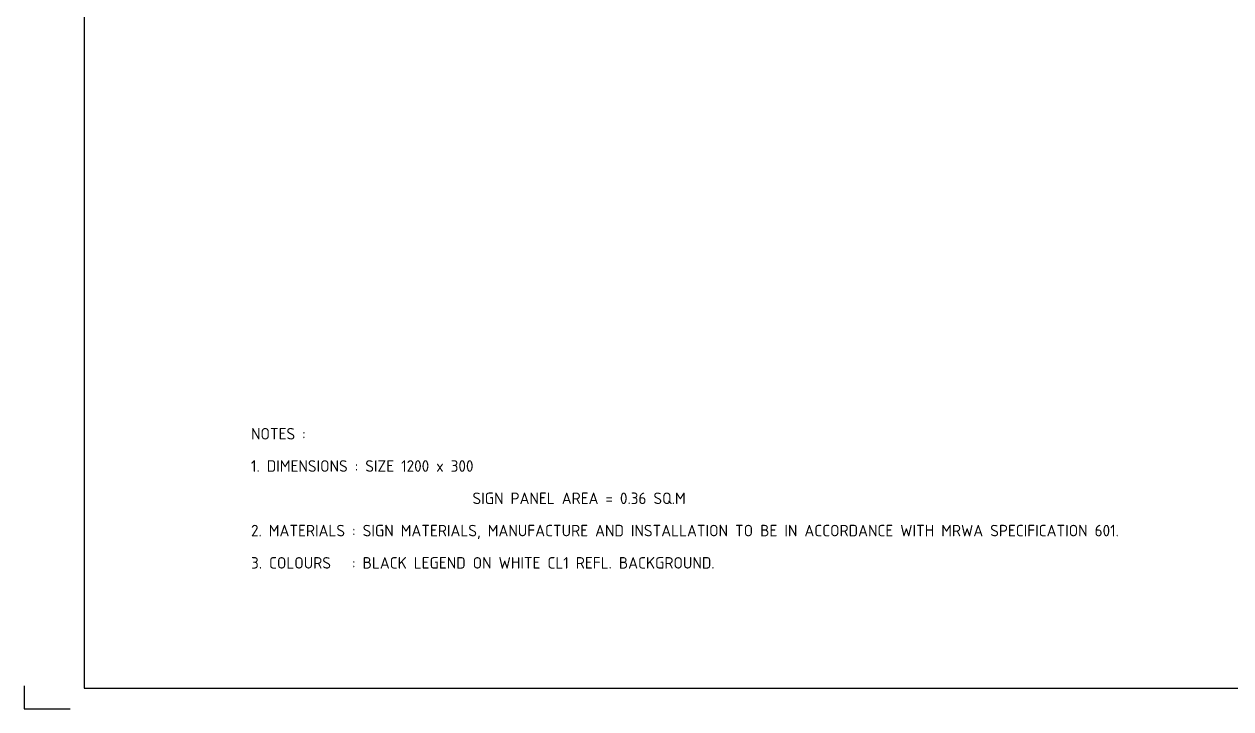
# Model space of a CAD drawing. Extents: x 0 to 420, y 0 to 297.
# Drawn here: x 0 to 261.7, y 0 to 148.5 of the extents above; entities that cross this region are included whole.
import ezdxf
from ezdxf.enums import TextEntityAlignment as Align

# ---------------------------------------------------------------- set-up
doc = ezdxf.new("R2010")
doc.units = 0
doc.header["$LTSCALE"] = 0.3
doc.header["$MEASUREMENT"] = 0
doc.layers.get('0').update_dxf_attribs({"linetype": 'CONTINUOUS'})
for name, color, linetype in [('NOTES', 1, 'CONTINUOUS'), ('TBLK18', 4, 'CONTINUOUS'), ('TBLK25', 1, 'CONTINUOUS'), ('TBLK35', 3, 'CONTINUOUS'), ('TBLK50', 7, 'CONTINUOUS')]:
    doc.layers.add(name, color=color, linetype=linetype)
doc.styles.add('iso', font='iso3098b.shx')

# ---------------------------------------------------------------- blocks, each defined once
blk = doc.blocks.new('A3BBLK')
at = {"layer": 'TBLK25'}
for p, q in [((0, 5), (0, 0)), ((0, 0), (10, 0))]:
    blk.add_line(p, q, dxfattribs=at)
at = {"layer": 'TBLK50'}
for p, q in [((13, 292.5), (13, 4.5)), ((13, 4.5), (415.5, 4.5))]:
    blk.add_line(p, q, dxfattribs=at)
blk = doc.blocks.new('title block')
blk.add_blockref('A3BBLK', (0, 0))
at = {"layer": 'TBLK18', "style": 'iso'}
blk.add_attdef('MR_DIRECTORATE', text='', height=1.5, dxfattribs=at).set_placement((381.5, 67.12), align=Align.CENTER)
for tag, p in [('STREET_NAME', (355.51, 61.1)), ('TELEPHONE_NO.', (368.31, 58.84)), ('SUBURB_POSTCODE', (388.49, 61.1)), ('FAX_NO.', (393.56, 58.84))]:
    blk.add_attdef(tag, p, '', height=1.5, dxfattribs=at)
at = {"layer": 'TBLK25', "style": 'iso'}
for tag, height, p in [('MR_BRANCH', 2, (381.5, 64.2)), ('ROAD_SECTION', 1.75, (384.5, 29.16)), ('SLK', 1.75, (384.5, 26.11)), ('CHAINAGE', 1.75, (384.5, 19.21))]:
    blk.add_attdef(tag, text='', height=height, dxfattribs=at).set_placement(p, align=Align.CENTER)
for tag, p, height in [('FILE_NUMBER', (371.77, 53.24), 2.5), ('DESIGNED_/_DRAWN', (371.77, 48.49), 2), ('VERIFIED', (371.77, 43.49), 2), ('APPROVED', (371.77, 38.49), 2), ('LOCAL_AUTHORITY', (370.48, 16.73), 1.25)]:
    blk.add_attdef(tag, p, '', height=height, dxfattribs=at)
at = {"layer": 'TBLK35', "style": 'iso', "width": 0.9}
for tag, p in [('ROAD_PROJECT&NUMBER', (384.5, 32.23)), ('DRAWING_DESCRIPTION', (384.5, 22.29))]:
    blk.add_attdef(tag, text='', height=2.5, dxfattribs=at).set_placement(p, align=Align.CENTER)
at = {"layer": 'TBLK50', "style": 'iso'}
blk.add_attdef('DRG_NUMBER', (356.8, 6.02), '', height=5, dxfattribs=at)

msp = doc.modelspace()

# ---------------------------------------------------------------- block references
at = {"color": 1}
msp.add_blockref('title block', (0, 0), dxfattribs=at)

# ---------------------------------------------------------------- texts
at = {"layer": 'NOTES', "style": 'iso'}
for s, p in [('NOTES :', (49.200249, 58.416238)), ('1. DIMENSIONS : SIZE 1200 x 300', (49.200249, 51.416238)), ('0.36 SQ.M', (129.200249, 44.416238)), ('2. MATERIALS : SIGN MATERIALS, MANUFACTURE AND INSTALLATION TO BE IN ACCORDANCE WITH MRWA SPECIFICATION 601.', (49.200249, 37.416238)), ('3. COLOURS   : BLACK LEGEND ON WHITE CL1 REFL. BACKGROUND.', (49.200249, 30.416238))]:
    msp.add_text(s, height=2.5, dxfattribs=at).set_placement(p)
msp.add_text('SIGN PANEL AREA = ', height=2.5, dxfattribs=at).set_placement((129.200249, 44.416238), align=Align.RIGHT)

doc.saveas('drawing.dxf')
